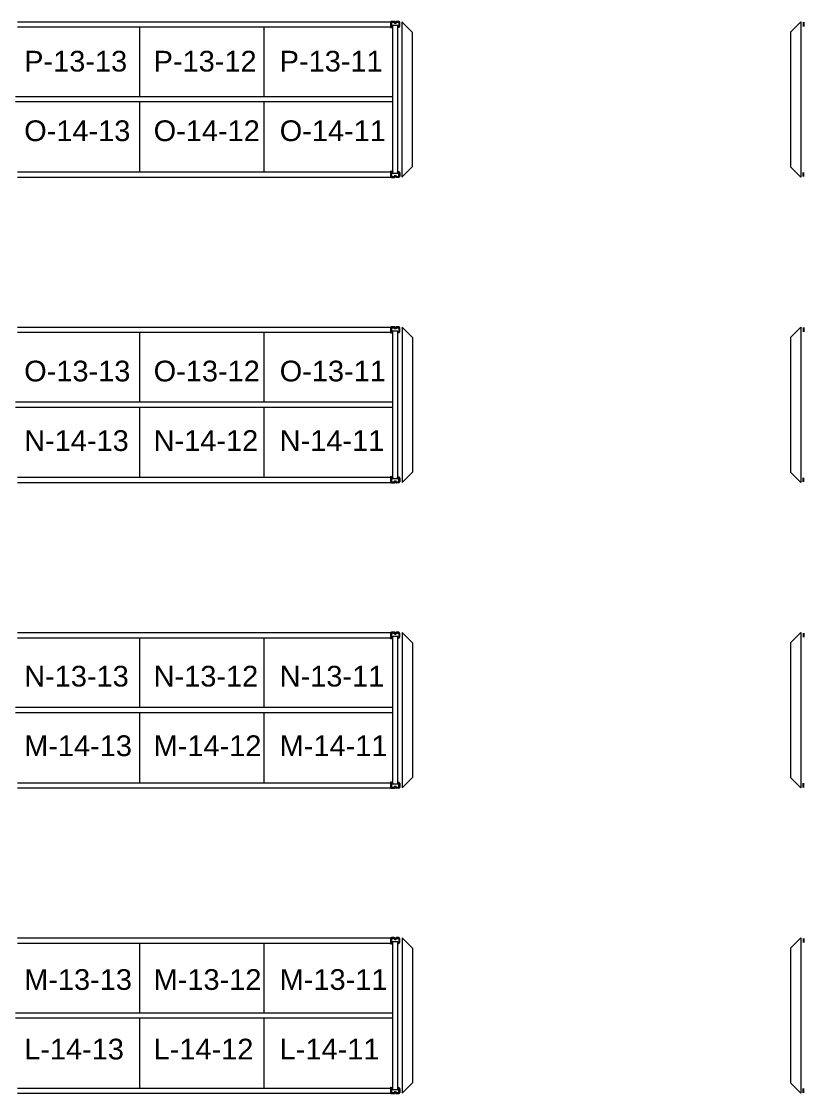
# Model space of a CAD drawing. Header units: inches. Extents: x 2743 to 10591, y -1604 to 5792.
# Drawn here: x 3717.9 to 4019.8, y 4693.9 to 5108.1 of the extents above; entities that cross this region are included whole.
import ezdxf

# ---------------------------------------------------------------- set-up
doc = ezdxf.new("R2010")
doc.units = ezdxf.units.IN
doc.header["$LTSCALE"] = 0.1875
doc.header["$MEASUREMENT"] = 0
for name, color, linetype, lineweight in [('22 Dimension', 7, 'Continuous', 5), ('32 Echelle', 160, 'Continuous', 15), ('33 Poutre', 30, 'Continuous', 15), ('37 Protection', 1, 'Continuous', 15)]:
    doc.layers.add(name, color=color, linetype=linetype, lineweight=lineweight)
doc.styles.add('arial', font='')
doc.styles.get('arial').set_extended_font_data('Arial')

msp = doc.modelspace()

# ---------------------------------------------------------------- hatches: boundary and pattern name
at = {"layer": '32 Echelle'}
for points in [[(3861.20882, 5105.81503), (3861.20882, 5106.00253), (3861.02132, 5106.00253)], [(3863.20882, 5105.81503), (3863.20882, 5106.00253), (3863.39632, 5106.00253)], [(3861.20882, 5050.19003), (3861.20882, 5050.00253), (3861.02132, 5050.00253)], [(3863.20882, 5050.19003), (3863.20882, 5050.00253), (3863.39632, 5050.00253)], [(3861.20882, 4987.81503), (3861.20882, 4988.00253), (3861.02132, 4988.00253)], [(3863.20882, 4987.81503), (3863.20882, 4988.00253), (3863.39632, 4988.00253)], [(3861.20882, 4932.19003), (3861.20882, 4932.00253), (3861.02132, 4932.00253)], [(3863.20882, 4932.19003), (3863.20882, 4932.00253), (3863.39632, 4932.00253)], [(3861.20882, 4869.81503), (3861.20882, 4870.00253), (3861.02132, 4870.00253)], [(3863.20882, 4869.81503), (3863.20882, 4870.00253), (3863.39632, 4870.00253)], [(3861.20882, 4814.19003), (3861.20882, 4814.00253), (3861.02132, 4814.00253)], [(3863.20882, 4814.19003), (3863.20882, 4814.00253), (3863.39632, 4814.00253)], [(3861.20882, 4751.81503), (3861.20882, 4752.00253), (3861.02132, 4752.00253)], [(3863.20882, 4751.81503), (3863.20882, 4752.00253), (3863.39632, 4752.00253)], [(3861.20882, 4696.19003), (3861.20882, 4696.00253), (3861.02132, 4696.00253)], [(3863.20882, 4696.19003), (3863.20882, 4696.00253), (3863.39632, 4696.00253)]]:
    msp.add_hatch(color=256, dxfattribs=at).paths.add_polyline_path(points)

# ---------------------------------------------------------------- linework, layer by layer
at = {"layer": '22 Dimension'}
for p, q in [((3763.58382, 5079.00253), (3763.58382, 5106.00253)), ((3811.58382, 5079.00253), (3811.58382, 5106.00253)), ((3861.20882, 5079.00253), (3715.58382, 5079.00253)), ((3861.20882, 5077.00253), (3715.58382, 5077.00253)), ((3763.58382, 5050.00253), (3763.58382, 5077.00253)), ((3811.58382, 5050.00253), (3811.58382, 5077.00253)), ((3763.58382, 4961.00253), (3763.58382, 4988.00253)), ((3811.58382, 4961.00253), (3811.58382, 4988.00253)), ((3861.20882, 4961.00253), (3715.58382, 4961.00253)), ((3861.20882, 4959.00253), (3715.58382, 4959.00253)), ((3763.58382, 4932.00253), (3763.58382, 4959.00253)), ((3811.58382, 4932.00253), (3811.58382, 4959.00253)), ((3763.58382, 4843.00253), (3763.58382, 4870.00253)), ((3811.58382, 4843.00253), (3811.58382, 4870.00253)), ((3861.20882, 4843.00253), (3715.58382, 4843.00253)), ((3861.20882, 4841.00253), (3715.58382, 4841.00253)), ((3763.58382, 4814.00253), (3763.58382, 4841.00253)), ((3811.58382, 4814.00253), (3811.58382, 4841.00253)), ((3763.58382, 4725.00253), (3763.58382, 4752.00253)), ((3811.58382, 4725.00253), (3811.58382, 4752.00253)), ((3861.20882, 4725.00253), (3715.58382, 4725.00253)), ((3861.20882, 4723.00253), (3715.58382, 4723.00253)), ((3763.58382, 4696.00253), (3763.58382, 4723.00253)), ((3811.58382, 4696.00253), (3811.58382, 4723.00253))]:
    msp.add_line(p, q, dxfattribs=at)
at = {"layer": '32 Echelle', "linetype": 'Continuous', "lineweight": 25}
for p, q in [((3860.58386, 5107.81878), (3860.58386, 5106.18628)), ((3860.67386, 5106.18628), (3860.67386, 5107.81878)), ((3861.69645, 5108.00253), (3860.76761, 5108.00253)), ((3860.76761, 5107.91253), (3861.69645, 5107.91253)), ((3861.7861, 5107.84619), (3861.83001, 5107.70256)), ((3861.91608, 5107.72887), (3861.87217, 5107.8725)), ((3862.4119, 5107.66253), (3862.00573, 5107.66253)), ((3862.00573, 5107.57253), (3862.4119, 5107.57253)), ((3862.54547, 5107.8725), (3862.50155, 5107.72887)), ((3862.58762, 5107.70256), (3862.63153, 5107.84619)), ((3863.65002, 5108.00253), (3862.72119, 5108.00253)), ((3862.72119, 5107.91253), (3863.65002, 5107.91253)), ((3863.74377, 5107.81878), (3863.74377, 5106.18628)), ((3863.83377, 5106.18628), (3863.83377, 5107.81878)), ((4019.83377, 5107.81878), (4019.83377, 5106.18628)), ((3861.18386, 5106.09253), (3860.76761, 5106.09253)), ((3860.76761, 5106.00253), (3861.18386, 5106.00253)), ((3861.18386, 5106.00253), (3861.18386, 5106.09253)), ((3863.65002, 5106.09253), (3863.23377, 5106.09253)), ((3863.23377, 5106.09253), (3863.23377, 5106.00253)), ((3863.23377, 5106.00253), (3863.65002, 5106.00253)), ((3860.58386, 5048.18628), (3860.58386, 5049.81878)), ((3860.67386, 5049.81878), (3860.67386, 5048.18628)), ((3860.76761, 5050.00253), (3861.18386, 5050.00253)), ((3861.18386, 5049.91253), (3860.76761, 5049.91253)), ((3861.18386, 5050.00253), (3861.18386, 5049.91253)), ((3863.23377, 5050.00253), (3863.65002, 5050.00253)), ((3863.23377, 5049.91253), (3863.23377, 5050.00253)), ((3863.65002, 5049.91253), (3863.23377, 5049.91253)), ((3863.74377, 5048.18628), (3863.74377, 5049.81878)), ((3863.83377, 5049.81878), (3863.83377, 5048.18628)), ((4019.83377, 5048.18628), (4019.83377, 5049.81878)), ((3860.76761, 5048.09253), (3861.69645, 5048.09253)), ((3861.69645, 5048.00253), (3860.76761, 5048.00253)), ((3861.7861, 5048.15887), (3861.83001, 5048.3025)), ((3861.91608, 5048.27619), (3861.87217, 5048.13256)), ((3862.00573, 5048.43253), (3862.4119, 5048.43253)), ((3862.4119, 5048.34253), (3862.00573, 5048.34253)), ((3862.54547, 5048.13256), (3862.50155, 5048.27619)), ((3862.58762, 5048.3025), (3862.63153, 5048.15887)), ((3862.72119, 5048.09253), (3863.65002, 5048.09253)), ((3863.65002, 5048.00253), (3862.72119, 5048.00253)), ((3860.58386, 4989.81878), (3860.58386, 4988.18628)), ((3860.67386, 4988.18628), (3860.67386, 4989.81878)), ((3861.69645, 4990.00253), (3860.76761, 4990.00253)), ((3860.76761, 4989.91253), (3861.69645, 4989.91253)), ((3861.18386, 4988.09253), (3860.76761, 4988.09253)), ((3860.76761, 4988.00253), (3861.18386, 4988.00253)), ((3861.18386, 4988.00253), (3861.18386, 4988.09253)), ((3861.7861, 4989.84619), (3861.83001, 4989.70256)), ((3861.91608, 4989.72887), (3861.87217, 4989.8725)), ((3862.4119, 4989.66253), (3862.00573, 4989.66253)), ((3862.00573, 4989.57253), (3862.4119, 4989.57253)), ((3862.54547, 4989.8725), (3862.50155, 4989.72887)), ((3862.58762, 4989.70256), (3862.63153, 4989.84619)), ((3863.65002, 4990.00253), (3862.72119, 4990.00253)), ((3862.72119, 4989.91253), (3863.65002, 4989.91253)), ((3863.65002, 4988.09253), (3863.23377, 4988.09253)), ((3863.23377, 4988.09253), (3863.23377, 4988.00253)), ((3863.23377, 4988.00253), (3863.65002, 4988.00253)), ((3863.74377, 4989.81878), (3863.74377, 4988.18628)), ((3863.83377, 4988.18628), (3863.83377, 4989.81878)), ((4019.83377, 4989.81878), (4019.83377, 4988.18628)), ((3860.58386, 4930.18628), (3860.58386, 4931.81878)), ((3860.67386, 4931.81878), (3860.67386, 4930.18628)), ((3860.76761, 4932.00253), (3861.18386, 4932.00253)), ((3861.18386, 4931.91253), (3860.76761, 4931.91253)), ((3860.76761, 4930.09253), (3861.69645, 4930.09253)), ((3861.69645, 4930.00253), (3860.76761, 4930.00253)), ((3861.18386, 4932.00253), (3861.18386, 4931.91253)), ((3861.7861, 4930.15887), (3861.83001, 4930.3025)), ((3861.91608, 4930.27619), (3861.87217, 4930.13256)), ((3862.00573, 4930.43253), (3862.4119, 4930.43253)), ((3862.4119, 4930.34253), (3862.00573, 4930.34253)), ((3862.54547, 4930.13256), (3862.50155, 4930.27619)), ((3862.58762, 4930.3025), (3862.63153, 4930.15887)), ((3862.72119, 4930.09253), (3863.65002, 4930.09253)), ((3863.65002, 4930.00253), (3862.72119, 4930.00253)), ((3863.23377, 4932.00253), (3863.65002, 4932.00253)), ((3863.23377, 4931.91253), (3863.23377, 4932.00253)), ((3863.65002, 4931.91253), (3863.23377, 4931.91253)), ((3863.74377, 4930.18628), (3863.74377, 4931.81878)), ((3863.83377, 4931.81878), (3863.83377, 4930.18628)), ((4019.83377, 4930.18628), (4019.83377, 4931.81878)), ((3860.58386, 4871.81878), (3860.58386, 4870.18628)), ((3860.67386, 4870.18628), (3860.67386, 4871.81878)), ((3861.69645, 4872.00253), (3860.76761, 4872.00253)), ((3860.76761, 4871.91253), (3861.69645, 4871.91253)), ((3861.7861, 4871.84619), (3861.83001, 4871.70256)), ((3861.91608, 4871.72887), (3861.87217, 4871.8725)), ((3862.4119, 4871.66253), (3862.00573, 4871.66253)), ((3862.00573, 4871.57253), (3862.4119, 4871.57253)), ((3862.54547, 4871.8725), (3862.50155, 4871.72887)), ((3862.58762, 4871.70256), (3862.63153, 4871.84619)), ((3863.65002, 4872.00253), (3862.72119, 4872.00253)), ((3862.72119, 4871.91253), (3863.65002, 4871.91253)), ((3863.74377, 4871.81878), (3863.74377, 4870.18628)), ((3863.83377, 4870.18628), (3863.83377, 4871.81878)), ((4019.83377, 4871.81878), (4019.83377, 4870.18628)), ((3861.18386, 4870.09253), (3860.76761, 4870.09253)), ((3860.76761, 4870.00253), (3861.18386, 4870.00253)), ((3861.18386, 4870.00253), (3861.18386, 4870.09253)), ((3863.65002, 4870.09253), (3863.23377, 4870.09253)), ((3863.23377, 4870.09253), (3863.23377, 4870.00253)), ((3863.23377, 4870.00253), (3863.65002, 4870.00253)), ((3860.58386, 4812.18628), (3860.58386, 4813.81878)), ((3860.67386, 4813.81878), (3860.67386, 4812.18628)), ((3860.76761, 4814.00253), (3861.18386, 4814.00253)), ((3861.18386, 4813.91253), (3860.76761, 4813.91253)), ((3861.18386, 4814.00253), (3861.18386, 4813.91253)), ((3863.23377, 4814.00253), (3863.65002, 4814.00253)), ((3863.23377, 4813.91253), (3863.23377, 4814.00253)), ((3863.65002, 4813.91253), (3863.23377, 4813.91253)), ((3863.74377, 4812.18628), (3863.74377, 4813.81878)), ((3863.83377, 4813.81878), (3863.83377, 4812.18628)), ((4019.83377, 4812.18628), (4019.83377, 4813.81878)), ((3860.76761, 4812.09253), (3861.69645, 4812.09253)), ((3861.69645, 4812.00253), (3860.76761, 4812.00253)), ((3861.7861, 4812.15887), (3861.83001, 4812.3025)), ((3861.91608, 4812.27619), (3861.87217, 4812.13256)), ((3862.00573, 4812.43253), (3862.4119, 4812.43253)), ((3862.4119, 4812.34253), (3862.00573, 4812.34253)), ((3862.54547, 4812.13256), (3862.50155, 4812.27619)), ((3862.58762, 4812.3025), (3862.63153, 4812.15887)), ((3862.72119, 4812.09253), (3863.65002, 4812.09253)), ((3863.65002, 4812.00253), (3862.72119, 4812.00253)), ((3860.58386, 4753.81878), (3860.58386, 4752.18628)), ((3860.67386, 4752.18628), (3860.67386, 4753.81878)), ((3861.69645, 4754.00253), (3860.76761, 4754.00253)), ((3860.76761, 4753.91253), (3861.69645, 4753.91253)), ((3861.18386, 4752.09253), (3860.76761, 4752.09253)), ((3860.76761, 4752.00253), (3861.18386, 4752.00253)), ((3861.18386, 4752.00253), (3861.18386, 4752.09253)), ((3861.7861, 4753.84619), (3861.83001, 4753.70256)), ((3861.91608, 4753.72887), (3861.87217, 4753.8725)), ((3862.4119, 4753.66253), (3862.00573, 4753.66253)), ((3862.00573, 4753.57253), (3862.4119, 4753.57253)), ((3862.54547, 4753.8725), (3862.50155, 4753.72887)), ((3862.58762, 4753.70256), (3862.63153, 4753.84619)), ((3863.65002, 4754.00253), (3862.72119, 4754.00253)), ((3862.72119, 4753.91253), (3863.65002, 4753.91253)), ((3863.65002, 4752.09253), (3863.23377, 4752.09253)), ((3863.23377, 4752.09253), (3863.23377, 4752.00253)), ((3863.23377, 4752.00253), (3863.65002, 4752.00253)), ((3863.74377, 4753.81878), (3863.74377, 4752.18628)), ((3863.83377, 4752.18628), (3863.83377, 4753.81878)), ((4019.83377, 4753.81878), (4019.83377, 4752.18628)), ((3860.58386, 4694.18628), (3860.58386, 4695.81878)), ((3860.67386, 4695.81878), (3860.67386, 4694.18628)), ((3860.76761, 4696.00253), (3861.18386, 4696.00253)), ((3861.18386, 4695.91253), (3860.76761, 4695.91253)), ((3860.76761, 4694.09253), (3861.69645, 4694.09253)), ((3861.69645, 4694.00253), (3860.76761, 4694.00253)), ((3861.18386, 4696.00253), (3861.18386, 4695.91253)), ((3861.7861, 4694.15887), (3861.83001, 4694.3025)), ((3861.91608, 4694.27619), (3861.87217, 4694.13256)), ((3862.00573, 4694.43253), (3862.4119, 4694.43253)), ((3862.4119, 4694.34253), (3862.00573, 4694.34253)), ((3862.54547, 4694.13256), (3862.50155, 4694.27619)), ((3862.58762, 4694.3025), (3862.63153, 4694.15887)), ((3862.72119, 4694.09253), (3863.65002, 4694.09253)), ((3863.65002, 4694.00253), (3862.72119, 4694.00253)), ((3863.23377, 4696.00253), (3863.65002, 4696.00253)), ((3863.23377, 4695.91253), (3863.23377, 4696.00253)), ((3863.65002, 4695.91253), (3863.23377, 4695.91253)), ((3863.74377, 4694.18628), (3863.74377, 4695.81878)), ((3863.83377, 4695.81878), (3863.83377, 4694.18628)), ((4019.83377, 4694.18628), (4019.83377, 4695.81878))]:
    msp.add_line(p, q, dxfattribs=at)
at = {"layer": '32 Echelle'}
for p, q in [((3861.20882, 5106.00253), (3861.02132, 5106.00253)), ((3861.20882, 5105.81503), (3861.02132, 5106.00253)), ((3863.20882, 5106.50253), (3861.20882, 5106.50253)), ((3861.20882, 5106.50253), (3861.20882, 5049.50253)), ((3861.20882, 5105.81503), (3861.20882, 5106.00253)), ((3863.20882, 5049.50253), (3863.20882, 5106.50253)), ((3863.20882, 5106.00253), (3863.39632, 5106.00253)), ((3863.20882, 5105.81503), (3863.20882, 5106.00253)), ((3863.20882, 5105.81503), (3863.39632, 5106.00253)), ((3861.20882, 5050.19003), (3861.02132, 5050.00253)), ((3861.20882, 5050.00253), (3861.02132, 5050.00253)), ((3861.20882, 5050.19003), (3861.20882, 5050.00253)), ((3863.20882, 5050.19003), (3863.20882, 5050.00253)), ((3863.20882, 5050.19003), (3863.39632, 5050.00253)), ((3863.20882, 5050.00253), (3863.39632, 5050.00253)), ((3861.20882, 5049.50253), (3863.20882, 5049.50253)), ((3861.20882, 4988.00253), (3861.02132, 4988.00253)), ((3861.20882, 4987.81503), (3861.02132, 4988.00253)), ((3863.20882, 4988.50253), (3861.20882, 4988.50253)), ((3861.20882, 4988.50253), (3861.20882, 4931.50253)), ((3861.20882, 4987.81503), (3861.20882, 4988.00253)), ((3863.20882, 4931.50253), (3863.20882, 4988.50253)), ((3863.20882, 4988.00253), (3863.39632, 4988.00253)), ((3863.20882, 4987.81503), (3863.20882, 4988.00253)), ((3863.20882, 4987.81503), (3863.39632, 4988.00253)), ((3861.20882, 4932.19003), (3861.02132, 4932.00253)), ((3861.20882, 4932.00253), (3861.02132, 4932.00253)), ((3861.20882, 4932.19003), (3861.20882, 4932.00253)), ((3861.20882, 4931.50253), (3863.20882, 4931.50253)), ((3863.20882, 4932.19003), (3863.20882, 4932.00253)), ((3863.20882, 4932.19003), (3863.39632, 4932.00253)), ((3863.20882, 4932.00253), (3863.39632, 4932.00253)), ((3861.20882, 4870.00253), (3861.02132, 4870.00253)), ((3861.20882, 4869.81503), (3861.02132, 4870.00253)), ((3863.20882, 4870.50253), (3861.20882, 4870.50253)), ((3861.20882, 4870.50253), (3861.20882, 4813.50253)), ((3861.20882, 4869.81503), (3861.20882, 4870.00253)), ((3863.20882, 4813.50253), (3863.20882, 4870.50253)), ((3863.20882, 4870.00253), (3863.39632, 4870.00253)), ((3863.20882, 4869.81503), (3863.20882, 4870.00253)), ((3863.20882, 4869.81503), (3863.39632, 4870.00253)), ((3861.20882, 4814.19003), (3861.02132, 4814.00253)), ((3861.20882, 4814.00253), (3861.02132, 4814.00253)), ((3861.20882, 4814.19003), (3861.20882, 4814.00253)), ((3861.20882, 4813.50253), (3863.20882, 4813.50253)), ((3863.20882, 4814.19003), (3863.20882, 4814.00253)), ((3863.20882, 4814.19003), (3863.39632, 4814.00253)), ((3863.20882, 4814.00253), (3863.39632, 4814.00253)), ((3861.20882, 4752.00253), (3861.02132, 4752.00253)), ((3861.20882, 4751.81503), (3861.02132, 4752.00253)), ((3863.20882, 4752.50253), (3861.20882, 4752.50253)), ((3861.20882, 4752.50253), (3861.20882, 4695.50253)), ((3861.20882, 4751.81503), (3861.20882, 4752.00253)), ((3863.20882, 4695.50253), (3863.20882, 4752.50253)), ((3863.20882, 4752.00253), (3863.39632, 4752.00253)), ((3863.20882, 4751.81503), (3863.20882, 4752.00253)), ((3863.20882, 4751.81503), (3863.39632, 4752.00253)), ((3861.20882, 4696.19003), (3861.02132, 4696.00253)), ((3861.20882, 4696.00253), (3861.02132, 4696.00253)), ((3861.20882, 4696.19003), (3861.20882, 4696.00253)), ((3861.20882, 4695.50253), (3863.20882, 4695.50253)), ((3863.20882, 4696.19003), (3863.20882, 4696.00253)), ((3863.20882, 4696.19003), (3863.39632, 4696.00253)), ((3863.20882, 4696.00253), (3863.39632, 4696.00253))]:
    msp.add_line(p, q, dxfattribs=at)
at = {"layer": '32 Echelle', "linetype": 'Continuous', "lineweight": 25}
for centre, radius, start, end in [((3860.76761, 5107.81878), 0.18375, 90, 180), ((3860.76761, 5107.81878), 0.09375, 90, 180), ((3861.69645, 5107.81878), 0.18375, 17, 90), ((3861.69645, 5107.81878), 0.09375, 17, 90), ((3862.00573, 5107.75628), 0.18375, 197, 270), ((3862.00573, 5107.75628), 0.09375, 197, 270), ((3862.4119, 5107.75628), 0.09375, 270, 343), ((3862.4119, 5107.75628), 0.18375, 270, 343), ((3862.72119, 5107.81878), 0.18375, 90, 163), ((3862.72119, 5107.81878), 0.09375, 90, 163), ((3863.65002, 5107.81878), 0.18375, 0, 90), ((3863.65002, 5107.81878), 0.09375, 0, 90), ((3860.76761, 5106.18628), 0.18375, 180, 270), ((3860.76761, 5106.18628), 0.09375, 180, 270), ((3863.65002, 5106.18628), 0.09375, 270, 0), ((3863.65002, 5106.18628), 0.18375, 270, 0), ((3860.76761, 5049.81878), 0.18375, 90, 180), ((3860.76761, 5049.81878), 0.09375, 90, 180), ((3863.65002, 5049.81878), 0.18375, 0, 90), ((3863.65002, 5049.81878), 0.09375, 0, 90), ((3860.76761, 5048.18628), 0.18375, 180, 270), ((3860.76761, 5048.18628), 0.09375, 180, 270), ((3861.69645, 5048.18628), 0.09375, 270, 343), ((3861.69645, 5048.18628), 0.18375, 270, 343), ((3862.00573, 5048.24878), 0.18375, 90, 163), ((3862.00573, 5048.24878), 0.09375, 90, 163), ((3862.4119, 5048.24878), 0.18375, 17, 90), ((3862.4119, 5048.24878), 0.09375, 17, 90), ((3862.72119, 5048.18628), 0.18375, 197, 270), ((3862.72119, 5048.18628), 0.09375, 197, 270), ((3863.65002, 5048.18628), 0.09375, 270, 0), ((3863.65002, 5048.18628), 0.18375, 270, 0), ((3860.76761, 4989.81878), 0.18375, 90, 180), ((3860.76761, 4988.18628), 0.18375, 180, 270), ((3860.76761, 4989.81878), 0.09375, 90, 180), ((3860.76761, 4988.18628), 0.09375, 180, 270), ((3861.69645, 4989.81878), 0.18375, 17, 90), ((3861.69645, 4989.81878), 0.09375, 17, 90), ((3862.00573, 4989.75628), 0.18375, 197, 270), ((3862.00573, 4989.75628), 0.09375, 197, 270), ((3862.4119, 4989.75628), 0.09375, 270, 343), ((3862.4119, 4989.75628), 0.18375, 270, 343), ((3862.72119, 4989.81878), 0.18375, 90, 163), ((3862.72119, 4989.81878), 0.09375, 90, 163), ((3863.65002, 4989.81878), 0.18375, 0, 90), ((3863.65002, 4989.81878), 0.09375, 0, 90), ((3863.65002, 4988.18628), 0.09375, 270, 0), ((3863.65002, 4988.18628), 0.18375, 270, 0), ((3860.76761, 4931.81878), 0.18375, 90, 180), ((3860.76761, 4930.18628), 0.18375, 180, 270), ((3860.76761, 4931.81878), 0.09375, 90, 180), ((3860.76761, 4930.18628), 0.09375, 180, 270), ((3861.69645, 4930.18628), 0.09375, 270, 343), ((3861.69645, 4930.18628), 0.18375, 270, 343), ((3862.00573, 4930.24878), 0.18375, 90, 163), ((3862.00573, 4930.24878), 0.09375, 90, 163), ((3862.4119, 4930.24878), 0.18375, 17, 90), ((3862.4119, 4930.24878), 0.09375, 17, 90), ((3862.72119, 4930.18628), 0.18375, 197, 270), ((3862.72119, 4930.18628), 0.09375, 197, 270), ((3863.65002, 4931.81878), 0.18375, 0, 90), ((3863.65002, 4931.81878), 0.09375, 0, 90), ((3863.65002, 4930.18628), 0.09375, 270, 0), ((3863.65002, 4930.18628), 0.18375, 270, 0), ((3860.76761, 4871.81878), 0.18375, 90, 180), ((3860.76761, 4871.81878), 0.09375, 90, 180), ((3861.69645, 4871.81878), 0.18375, 17, 90), ((3861.69645, 4871.81878), 0.09375, 17, 90), ((3862.00573, 4871.75628), 0.18375, 197, 270), ((3862.00573, 4871.75628), 0.09375, 197, 270), ((3862.4119, 4871.75628), 0.09375, 270, 343), ((3862.4119, 4871.75628), 0.18375, 270, 343), ((3862.72119, 4871.81878), 0.18375, 90, 163), ((3862.72119, 4871.81878), 0.09375, 90, 163), ((3863.65002, 4871.81878), 0.18375, 0, 90), ((3863.65002, 4871.81878), 0.09375, 0, 90), ((3860.76761, 4870.18628), 0.18375, 180, 270), ((3860.76761, 4870.18628), 0.09375, 180, 270), ((3863.65002, 4870.18628), 0.09375, 270, 0), ((3863.65002, 4870.18628), 0.18375, 270, 0), ((3860.76761, 4813.81878), 0.18375, 90, 180), ((3860.76761, 4813.81878), 0.09375, 90, 180), ((3863.65002, 4813.81878), 0.18375, 0, 90), ((3863.65002, 4813.81878), 0.09375, 0, 90), ((3860.76761, 4812.18628), 0.18375, 180, 270), ((3860.76761, 4812.18628), 0.09375, 180, 270), ((3861.69645, 4812.18628), 0.09375, 270, 343), ((3861.69645, 4812.18628), 0.18375, 270, 343), ((3862.00573, 4812.24878), 0.18375, 90, 163), ((3862.00573, 4812.24878), 0.09375, 90, 163), ((3862.4119, 4812.24878), 0.18375, 17, 90), ((3862.4119, 4812.24878), 0.09375, 17, 90), ((3862.72119, 4812.18628), 0.18375, 197, 270), ((3862.72119, 4812.18628), 0.09375, 197, 270), ((3863.65002, 4812.18628), 0.09375, 270, 0), ((3863.65002, 4812.18628), 0.18375, 270, 0), ((3860.76761, 4753.81878), 0.18375, 90, 180), ((3860.76761, 4752.18628), 0.18375, 180, 270), ((3860.76761, 4753.81878), 0.09375, 90, 180), ((3860.76761, 4752.18628), 0.09375, 180, 270), ((3861.69645, 4753.81878), 0.18375, 17, 90), ((3861.69645, 4753.81878), 0.09375, 17, 90), ((3862.00573, 4753.75628), 0.18375, 197, 270), ((3862.00573, 4753.75628), 0.09375, 197, 270), ((3862.4119, 4753.75628), 0.09375, 270, 343), ((3862.4119, 4753.75628), 0.18375, 270, 343), ((3862.72119, 4753.81878), 0.18375, 90, 163), ((3862.72119, 4753.81878), 0.09375, 90, 163), ((3863.65002, 4753.81878), 0.18375, 0, 90), ((3863.65002, 4753.81878), 0.09375, 0, 90), ((3863.65002, 4752.18628), 0.09375, 270, 0), ((3863.65002, 4752.18628), 0.18375, 270, 0), ((3860.76761, 4695.81878), 0.18375, 90, 180), ((3860.76761, 4694.18628), 0.18375, 180, 270), ((3860.76761, 4695.81878), 0.09375, 90, 180), ((3860.76761, 4694.18628), 0.09375, 180, 270), ((3861.69645, 4694.18628), 0.09375, 270, 343), ((3861.69645, 4694.18628), 0.18375, 270, 343), ((3862.00573, 4694.24878), 0.18375, 90, 163), ((3862.00573, 4694.24878), 0.09375, 90, 163), ((3862.4119, 4694.24878), 0.18375, 17, 90), ((3862.4119, 4694.24878), 0.09375, 17, 90), ((3862.72119, 4694.18628), 0.18375, 197, 270), ((3862.72119, 4694.18628), 0.09375, 197, 270), ((3863.65002, 4695.81878), 0.18375, 0, 90), ((3863.65002, 4695.81878), 0.09375, 0, 90), ((3863.65002, 4694.18628), 0.09375, 270, 0), ((3863.65002, 4694.18628), 0.18375, 270, 0)]:
    msp.add_arc(centre, radius, start, end, dxfattribs=at)
at = {"layer": '33 Poutre'}
for p, q in [((3716.33382, 5108.00253), (3860.45882, 5108.00253)), ((3860.45882, 5108.00253), (3860.45882, 5106.00253)), ((3860.45882, 5107.87753), (3860.45882, 5105.62153)), ((3860.57782, 5107.87753), (3860.57782, 5105.62153)), ((3860.70282, 5108.12153), (3861.96482, 5108.12153)), ((3861.96482, 5108.00253), (3860.70282, 5108.00253)), ((3862.08982, 5107.66253), (3862.08982, 5107.87753)), ((3862.08982, 5107.66253), (3862.20882, 5107.66253)), ((3862.20882, 5107.66253), (3862.20882, 5107.87753)), ((3716.33382, 5106.00253), (3860.45882, 5106.00253)), ((3860.45882, 5105.62153), (3860.57782, 5105.62153)), ((3716.33382, 5050.00253), (3860.45882, 5050.00253)), ((3860.45882, 5048.12753), (3860.45882, 5050.38353)), ((3860.45882, 5050.38353), (3860.57782, 5050.38353)), ((3860.45882, 5048.00253), (3860.45882, 5050.00253)), ((3860.57782, 5048.12753), (3860.57782, 5050.38353)), ((3716.33382, 5048.00253), (3860.45882, 5048.00253)), ((3861.96482, 5048.00253), (3860.70282, 5048.00253)), ((3860.70282, 5047.88353), (3861.96482, 5047.88353)), ((3862.08982, 5048.34253), (3862.08982, 5048.12753)), ((3862.08982, 5048.34253), (3862.20882, 5048.34253)), ((3862.20882, 5048.34253), (3862.20882, 5048.12753)), ((3716.33382, 4990.00253), (3860.45882, 4990.00253)), ((3716.33382, 4988.00253), (3860.45882, 4988.00253)), ((3860.45882, 4990.00253), (3860.45882, 4988.00253)), ((3860.45882, 4989.87753), (3860.45882, 4987.62153)), ((3860.45882, 4987.62153), (3860.57782, 4987.62153)), ((3860.57782, 4989.87753), (3860.57782, 4987.62153)), ((3860.70282, 4990.12153), (3861.96482, 4990.12153)), ((3861.96482, 4990.00253), (3860.70282, 4990.00253)), ((3862.08982, 4989.66253), (3862.08982, 4989.87753)), ((3862.08982, 4989.66253), (3862.20882, 4989.66253)), ((3862.20882, 4989.66253), (3862.20882, 4989.87753)), ((3716.33382, 4932.00253), (3860.45882, 4932.00253)), ((3716.33382, 4930.00253), (3860.45882, 4930.00253)), ((3860.45882, 4930.12753), (3860.45882, 4932.38353)), ((3860.45882, 4932.38353), (3860.57782, 4932.38353)), ((3860.45882, 4930.00253), (3860.45882, 4932.00253)), ((3860.57782, 4930.12753), (3860.57782, 4932.38353)), ((3861.96482, 4930.00253), (3860.70282, 4930.00253)), ((3860.70282, 4929.88353), (3861.96482, 4929.88353)), ((3862.08982, 4930.34253), (3862.08982, 4930.12753)), ((3862.08982, 4930.34253), (3862.20882, 4930.34253)), ((3862.20882, 4930.34253), (3862.20882, 4930.12753)), ((3716.33382, 4872.00253), (3860.45882, 4872.00253)), ((3860.45882, 4872.00253), (3860.45882, 4870.00253)), ((3860.45882, 4871.87753), (3860.45882, 4869.62153)), ((3860.57782, 4871.87753), (3860.57782, 4869.62153)), ((3860.70282, 4872.12153), (3861.96482, 4872.12153)), ((3861.96482, 4872.00253), (3860.70282, 4872.00253)), ((3862.08982, 4871.66253), (3862.08982, 4871.87753)), ((3862.08982, 4871.66253), (3862.20882, 4871.66253)), ((3862.20882, 4871.66253), (3862.20882, 4871.87753)), ((3716.33382, 4870.00253), (3860.45882, 4870.00253)), ((3860.45882, 4869.62153), (3860.57782, 4869.62153)), ((3716.33382, 4814.00253), (3860.45882, 4814.00253)), ((3860.45882, 4812.12753), (3860.45882, 4814.38353)), ((3860.45882, 4814.38353), (3860.57782, 4814.38353)), ((3860.45882, 4812.00253), (3860.45882, 4814.00253)), ((3860.57782, 4812.12753), (3860.57782, 4814.38353)), ((3716.33382, 4812.00253), (3860.45882, 4812.00253)), ((3861.96482, 4812.00253), (3860.70282, 4812.00253)), ((3860.70282, 4811.88353), (3861.96482, 4811.88353)), ((3862.08982, 4812.34253), (3862.08982, 4812.12753)), ((3862.08982, 4812.34253), (3862.20882, 4812.34253)), ((3862.20882, 4812.34253), (3862.20882, 4812.12753)), ((3716.33382, 4754.00253), (3860.45882, 4754.00253)), ((3716.33382, 4752.00253), (3860.45882, 4752.00253)), ((3860.45882, 4754.00253), (3860.45882, 4752.00253)), ((3860.45882, 4753.87753), (3860.45882, 4751.62153)), ((3860.45882, 4751.62153), (3860.57782, 4751.62153)), ((3860.57782, 4753.87753), (3860.57782, 4751.62153)), ((3860.70282, 4754.12153), (3861.96482, 4754.12153)), ((3861.96482, 4754.00253), (3860.70282, 4754.00253)), ((3862.08982, 4753.66253), (3862.08982, 4753.87753)), ((3862.08982, 4753.66253), (3862.20882, 4753.66253)), ((3862.20882, 4753.66253), (3862.20882, 4753.87753)), ((3716.33382, 4696.00253), (3860.45882, 4696.00253)), ((3716.33382, 4694.00253), (3860.45882, 4694.00253)), ((3860.45882, 4694.12753), (3860.45882, 4696.38353)), ((3860.45882, 4696.38353), (3860.57782, 4696.38353)), ((3860.45882, 4694.00253), (3860.45882, 4696.00253)), ((3860.57782, 4694.12753), (3860.57782, 4696.38353)), ((3861.96482, 4694.00253), (3860.70282, 4694.00253)), ((3860.70282, 4693.88353), (3861.96482, 4693.88353)), ((3862.08982, 4694.34253), (3862.08982, 4694.12753)), ((3862.08982, 4694.34253), (3862.20882, 4694.34253)), ((3862.20882, 4694.34253), (3862.20882, 4694.12753))]:
    msp.add_line(p, q, dxfattribs=at)
for centre, radius, start, end in [((3860.70282, 5107.87753), 0.244, 90, 180), ((3860.70282, 5107.87753), 0.125, 90, 180), ((3861.96482, 5107.87753), 0.244, 0, 90), ((3861.96482, 5107.87753), 0.125, 0, 90), ((3860.70282, 5048.12753), 0.244, 180, 270), ((3860.70282, 5048.12753), 0.125, 180, 270), ((3861.96482, 5048.12753), 0.125, 270, 0), ((3861.96482, 5048.12753), 0.244, 270, 0), ((3860.70282, 4989.87753), 0.244, 90, 180), ((3860.70282, 4989.87753), 0.125, 90, 180), ((3861.96482, 4989.87753), 0.244, 0, 90), ((3861.96482, 4989.87753), 0.125, 0, 90), ((3860.70282, 4930.12753), 0.244, 180, 270), ((3860.70282, 4930.12753), 0.125, 180, 270), ((3861.96482, 4930.12753), 0.125, 270, 0), ((3861.96482, 4930.12753), 0.244, 270, 0), ((3860.70282, 4871.87753), 0.244, 90, 180), ((3860.70282, 4871.87753), 0.125, 90, 180), ((3861.96482, 4871.87753), 0.244, 0, 90), ((3861.96482, 4871.87753), 0.125, 0, 90), ((3860.70282, 4812.12753), 0.244, 180, 270), ((3860.70282, 4812.12753), 0.125, 180, 270), ((3861.96482, 4812.12753), 0.125, 270, 0), ((3861.96482, 4812.12753), 0.244, 270, 0), ((3860.70282, 4753.87753), 0.244, 90, 180), ((3860.70282, 4753.87753), 0.125, 90, 180), ((3861.96482, 4753.87753), 0.244, 0, 90), ((3861.96482, 4753.87753), 0.125, 0, 90), ((3860.70282, 4694.12753), 0.244, 180, 270), ((3860.70282, 4694.12753), 0.125, 180, 270), ((3861.96482, 4694.12753), 0.125, 270, 0), ((3861.96482, 4694.12753), 0.244, 270, 0)]:
    msp.add_arc(centre, radius, start, end, dxfattribs=at)
at = {"layer": '37 Protection'}
for p, q in [((3864.74377, 5108.00253), (3864.74377, 5048.00253)), ((3864.74377, 5108.00253), (3868.74377, 5104.00253)), ((4018.83377, 5108.00253), (4014.83377, 5104.00253)), ((4018.83377, 5108.00253), (4018.83377, 5048.00253)), ((3868.74377, 5104.00253), (3868.74377, 5052.00253)), ((4014.83377, 5104.00253), (4014.83377, 5052.00253)), ((3864.74377, 5048.00253), (3868.74377, 5052.00253)), ((4018.83377, 5048.00253), (4014.83377, 5052.00253)), ((3864.83377, 4990.00253), (3864.83377, 4930.00253)), ((3864.83377, 4990.00253), (3868.83377, 4986.00253)), ((4018.83377, 4990.00253), (4014.83377, 4986.00253)), ((4018.83377, 4990.00253), (4018.83377, 4930.00253)), ((3868.83377, 4986.00253), (3868.83377, 4934.00253)), ((4014.83377, 4986.00253), (4014.83377, 4934.00253)), ((3864.83377, 4930.00253), (3868.83377, 4934.00253)), ((4018.83377, 4930.00253), (4014.83377, 4934.00253)), ((3864.83377, 4872.00253), (3864.83377, 4812.00253)), ((3864.83377, 4872.00253), (3868.83377, 4868.00253)), ((4018.83377, 4872.00253), (4014.83377, 4868.00253)), ((4018.83377, 4872.00253), (4018.83377, 4812.00253)), ((3868.83377, 4868.00253), (3868.83377, 4816.00253)), ((4014.83377, 4868.00253), (4014.83377, 4816.00253)), ((3864.83377, 4812.00253), (3868.83377, 4816.00253)), ((4018.83377, 4812.00253), (4014.83377, 4816.00253)), ((3864.83377, 4754.00253), (3864.83377, 4694.00253)), ((3864.83377, 4754.00253), (3868.83377, 4750.00253)), ((4018.83377, 4754.00253), (4014.83377, 4750.00253)), ((4018.83377, 4754.00253), (4018.83377, 4694.00253)), ((3868.83377, 4750.00253), (3868.83377, 4698.00253)), ((4014.83377, 4750.00253), (4014.83377, 4698.00253)), ((3864.83377, 4694.00253), (3868.83377, 4698.00253)), ((4018.83377, 4694.00253), (4014.83377, 4698.00253))]:
    msp.add_line(p, q, dxfattribs=at)

# ---------------------------------------------------------------- texts
at = {"layer": '22 Dimension', "char_height": 8, "attachment_point": 1, "style": 'arial'}
for s, insert in [('{\\fArial Unicode MS|b0|i0|c0|p2;\\C8;P-13-13}', (3718.95715, 5096.7657)), ('{\\fArial Unicode MS|b0|i0|c0|p2;\\C8;P-13-12}', (3768.93736, 5096.7657)), ('{\\fArial Unicode MS|b0|i0|c0|p2;\\C8;P-13-11}', (3817.60231, 5096.7657)), ('{\\fArial Unicode MS|b0|i0|c0|p2;\\C8;O-14-13}', (3718.95715, 5069.89316)), ('{\\fArial Unicode MS|b0|i0|c0|p2;\\C8;O-14-12}', (3768.93736, 5069.89316)), ('{\\fArial Unicode MS|b0|i0|c0|p2;\\C8;O-14-11}', (3817.60231, 5069.89316)), ('{\\fArial Unicode MS|b0|i0|c0|p2;\\C8;O-13-13}', (3718.95715, 4977.04455)), ('{\\fArial Unicode MS|b0|i0|c0|p2;\\C8;O-13-12}', (3768.93736, 4977.04455)), ('{\\fArial Unicode MS|b0|i0|c0|p2;\\C8;O-13-11}', (3817.60231, 4977.04455)), ('{\\fArial Unicode MS|b0|i0|c0|p2;\\C8;N-14-13}', (3718.95715, 4950.17201)), ('{\\fArial Unicode MS|b0|i0|c0|p2;\\C8;N-14-12}', (3768.93736, 4950.17201)), ('{\\fArial Unicode MS|b0|i0|c0|p2;\\C8;N-14-11}', (3817.60231, 4950.17201)), ('{\\fArial Unicode MS|b0|i0|c0|p2;\\C8;N-13-13}', (3718.95715, 4859.14533)), ('{\\fArial Unicode MS|b0|i0|c0|p2;\\C8;N-13-12}', (3768.93736, 4859.14533)), ('{\\fArial Unicode MS|b0|i0|c0|p2;\\C8;N-13-11}', (3817.60231, 4859.14533)), ('{\\fArial Unicode MS|b0|i0|c0|p2;\\C8;M-14-13}', (3718.95715, 4832.27279)), ('{\\fArial Unicode MS|b0|i0|c0|p2;\\C8;M-14-12}', (3768.93736, 4832.27279)), ('{\\fArial Unicode MS|b0|i0|c0|p2;\\C8;M-14-11}', (3817.60231, 4832.27279)), ('{\\fArial Unicode MS|b0|i0|c0|p2;\\C8;M-13-13}', (3718.95715, 4741.9363)), ('{\\fArial Unicode MS|b0|i0|c0|p2;\\C8;M-13-12}', (3768.93736, 4741.9363)), ('{\\fArial Unicode MS|b0|i0|c0|p2;\\C8;M-13-11}', (3817.60231, 4741.9363)), ('{\\fArial Unicode MS|b0|i0|c0|p2;\\C8;L-14-13}', (3718.95715, 4715.06376)), ('{\\fArial Unicode MS|b0|i0|c0|p2;\\C8;L-14-12}', (3768.93736, 4715.06376)), ('{\\fArial Unicode MS|b0|i0|c0|p2;\\C8;L-14-11}', (3817.60231, 4715.06376))]:
    msp.add_mtext_dynamic_manual_height_columns(s, width=68.8901007, gutter_width=5, heights=[0], dxfattribs=dict(at, insert=insert))

doc.saveas('drawing.dxf')
